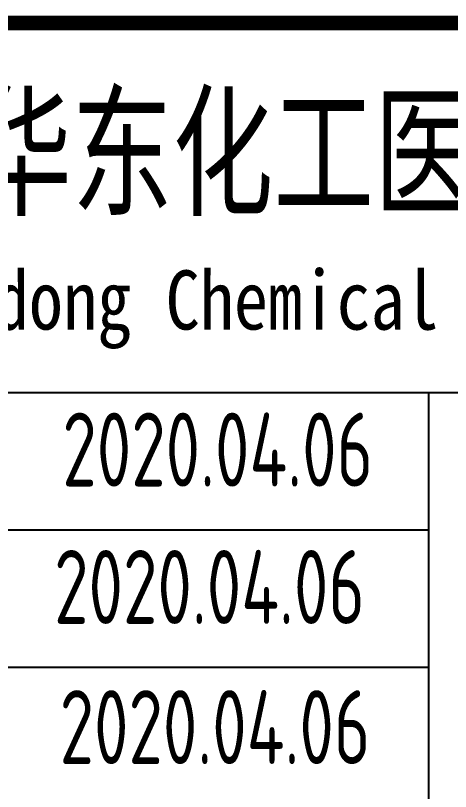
# Model space of a CAD drawing. Extents: x 4689302 to 7068445, y -422737 to 2032183.
# Drawn here: x 4695343 to 4697404, y -276477 to -272802 of the extents above; entities that cross this region are included whole.
import ezdxf
from ezdxf.enums import TextEntityAlignment as Align

# ---------------------------------------------------------------- set-up
doc = ezdxf.new("R2010")
doc.units = 0
doc.header["$LTSCALE"] = 1000
doc.header["$MEASUREMENT"] = 0
doc.layers.get('0').update_dxf_attribs({"linetype": 'CONTINUOUS'})
doc.styles.add('AHD_TQ_S', font='')
doc.styles.add('sceie', font='SCEIE', dxfattribs={"width": 0.75, "bigfont": 'SCEIC'})
doc.styles.get('AHD_TQ_S').set_extended_font_data('SimSun')

msp = doc.modelspace()

# ---------------------------------------------------------------- linework, layer by layer
for p, q in [((4691802.1, -274587.3), (4702802.1, -274587.3)), ((4697302.1, -277837.3), (4697302.1, -274587.3)), ((4691802.1, -275237.3), (4697302.1, -275237.3)), ((4691802.1, -275887.3), (4697302.1, -275887.3))]:
    msp.add_line(p, q)
at = {"const_width": 70}
msp.add_lwpolyline([(4709802.1, -272837.3), (4691802.1, -272837.3)], dxfattribs=at)

# ---------------------------------------------------------------- texts
at = {"style": 'AHD_TQ_S'}
for s, height, width, p in [('安徽华东化工医药工程有限责任公司', 500, 0.7, (4697997, -273437.3)), ('Anhui Huadong Chemical & Medical Engineering Co.,Ltd', 280, 0.85, (4697997, -274187.3))]:
    msp.add_text(s, height=height, dxfattribs=dict(at, width=width)).set_placement(p, align=Align.MIDDLE)
at = {"style": 'sceie', "width": 0.8}
for p in [(4696301.4, -274857.1), (4696262.4, -275507.7), (4696288.4, -276171.3)]:
    msp.add_attdef('2020.04.06', text='200320-02-040', height=350, dxfattribs=at).set_placement(p, align=Align.MIDDLE)

doc.saveas('drawing.dxf')
